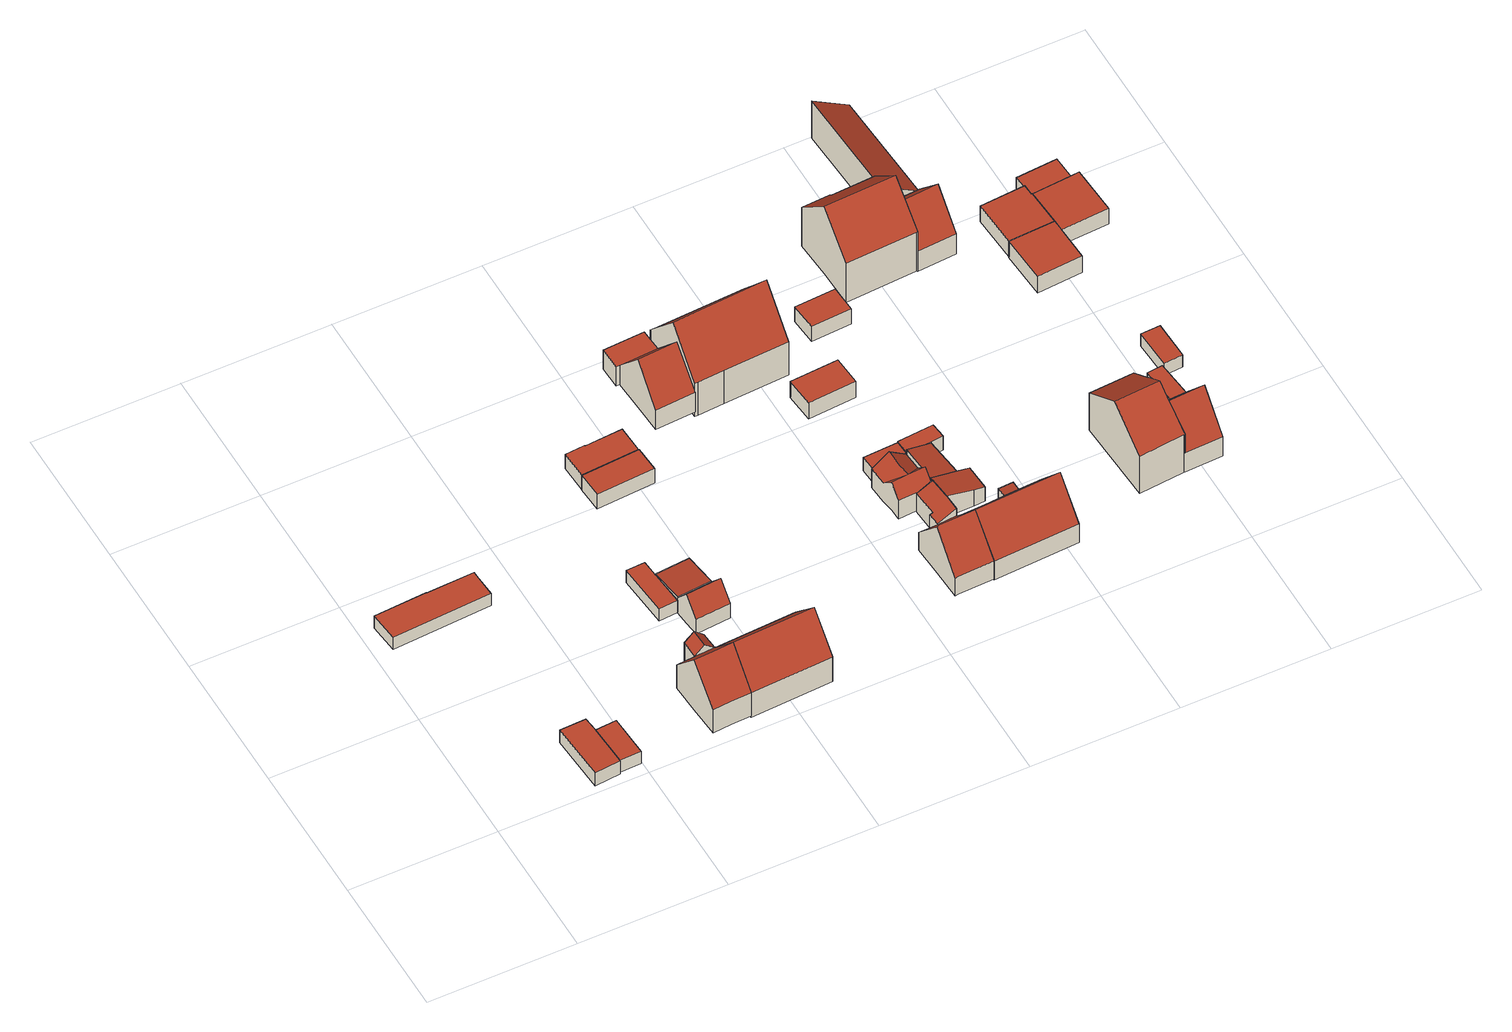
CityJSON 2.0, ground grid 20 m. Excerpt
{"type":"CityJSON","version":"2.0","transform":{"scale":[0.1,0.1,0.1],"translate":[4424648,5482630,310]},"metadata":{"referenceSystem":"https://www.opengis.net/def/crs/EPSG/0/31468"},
"CityObjects":{
"building1":{"type":"Building","attributes":{"StandLK":"2013-10-25","Gemeindeschluessel":"09563000","HoeheGrund":"311.560","HoeheDach":"313.782","NiedrigsteTraufeDesGebaeudes":"313.782","Methode":"1000","function":"1002","roofType":"1000","measuredHeight":2.22},"address":[{"country":"Germany","thoroughfareName":"Zoppoter Straße 54"}],"geometry":[{"type":"Solid","lod":"2","boundaries":[[[[0,1,2,3]],[[4,5,6,7]],[[8,9,10,11]],[[1,8,11,2]],[[9,4,7,10]],[[8,1,0,5,4,9]],[[5,0,3,6]],[[6,3,2,11,10,7]]]],"semantics":{"surfaces":[{"type":"WallSurface"},{"type":"RoofSurface","Flaeche":"27.848","Dachneigung":"90.000","Dachorientierung":"-1.000","Z_MAX":"2.222","Z_MAX_ASL":"313.782","Z_MIN":"2.222","Z_MIN_ASL":"313.782"},{"type":"GroundSurface"}],"values":[[0,0,0,0,0,1,0,2]]}}]},
"building2":{"type":"Building","attributes":{"StandLK":"2013-10-25","Gemeindeschluessel":"09563000","HoeheGrund":"313.630","HoeheDach":"315.705","NiedrigsteTraufeDesGebaeudes":"315.705","Methode":"1000","function":"1002","roofType":"1000","measuredHeight":2.08},"address":[{"country":"Germany","thoroughfareName":"Zoppoter Straße 54"}],"geometry":[{"type":"Solid","lod":"2","boundaries":[[[[12,13,14,15,16,17]],[[18,19,20,21]],[[22,18,21,23]],[[12,17,16,19,18,22,24]],[[12,24,25,13]],[[24,22,23,25]],[[16,15,20,19]],[[23,21,20,15,14,13,25]]]],"semantics":{"surfaces":[{"type":"WallSurface"},{"type":"RoofSurface","Flaeche":"54.698","Dachneigung":"90.000","Dachorientierung":"-1.000","Z_MAX":"2.075","Z_MAX_ASL":"315.705","Z_MIN":"2.075","Z_MIN_ASL":"315.705"},{"type":"GroundSurface"}],"values":[[0,0,0,1,0,0,0,2]]}}]},
"building3":{"type":"Building","attributes":{"StandLK":"2013-10-25","Gemeindeschluessel":"09563000","HoeheGrund":"311.560","HoeheDach":"313.746","NiedrigsteTraufeDesGebaeudes":"313.746","Methode":"1000","function":"1002","roofType":"1000","measuredHeight":2.19},"address":[{"country":"Germany","thoroughfareName":"Zoppoter Straße 52"}],"geometry":[{"type":"Solid","lod":"2","boundaries":[[[[26,27,2,28]],[[26,29,30,27]],[[29,26,28,31]],[[30,29,31,3]],[[27,30,3,2]],[[31,28,2,3]]]],"semantics":{"surfaces":[{"type":"WallSurface"},{"type":"RoofSurface","Flaeche":"16.692","Dachneigung":"90.000","Dachorientierung":"-1.000","Z_MAX":"2.186","Z_MAX_ASL":"313.746","Z_MIN":"2.186","Z_MIN_ASL":"313.746"},{"type":"GroundSurface"}],"values":[[0,1,0,0,0,2]]}}]},
"building4":{"type":"Building","attributes":{"StandLK":"2013-10-25","Gemeindeschluessel":"09563000","HoeheGrund":"310.750","HoeheDach":"319.570","NiedrigsteTraufeDesGebaeudes":"314.710","Methode":"1000","function":"1001","roofType":"3100","measuredHeight":8.82,"storeysAboveGround":1},"address":[{"country":"Germany","thoroughfareName":"Zoppoter Straße 52"}],"geometry":[{"type":"Solid","lod":"2","boundaries":[[[[32,33,34,35,36,37]],[[38,39,40,41,42,43,44,45,46,47]],[[48,49,50,51,52,53]],[[51,50,39,38,47,52]],[[41,54,42]],[[44,55,37,36,56]],[[42,54,33,32,57]],[[49,58,59,40,39,50]],[[42,57,44,43]],[[45,44,56,60,61,46]],[[53,52,47,46,61,62]],[[41,40,59,63,34,33,54]],[[44,57,32,37,55]],[[53,62,61,60,56,36,35,34,63,59,58,49,48]]]],"semantics":{"surfaces":[{"type":"WallSurface"},{"type":"RoofSurface","Flaeche":"33.534","Dachneigung":"41.067","Dachorientierung":"356.959","Z_MAX":"8.820","Z_MAX_ASL":"319.570","Z_MIN":"4.003","Z_MIN_ASL":"314.753"},{"type":"RoofSurface","Flaeche":"33.314","Dachneigung":"41.068","Dachorientierung":"176.959","Z_MAX":"8.820","Z_MAX_ASL":"319.570","Z_MIN":"4.060","Z_MIN_ASL":"314.810"},{"type":"RoofSurface","Flaeche":"4.822","Dachneigung":"45.422","Dachorientierung":"86.919","Z_MAX":"5.297","Z_MAX_ASL":"316.047","Z_MIN":"3.960","Z_MIN_ASL":"314.710"},{"type":"RoofSurface","Flaeche":"4.809","Dachneigung":"45.421","Dachorientierung":"266.920","Z_MAX":"5.297","Z_MAX_ASL":"316.047","Z_MIN":"3.971","Z_MIN_ASL":"314.721"},{"type":"GroundSurface"}],"values":[[0,1,0,2,0,0,3,0,0,0,0,0,4,5]]}}]},
"building5":{"type":"Building","attributes":{"StandLK":"2013-10-25","Gemeindeschluessel":"09563000","HoeheGrund":"312.790","HoeheDach":"314.873","NiedrigsteTraufeDesGebaeudes":"314.873","Methode":"1000","function":"1002","roofType":"1000","measuredHeight":2.08},"address":[{"country":"Germany","thoroughfareName":"Zoppoter Straße 52"}],"geometry":[{"type":"Solid","lod":"2","boundaries":[[[[64,65,66,67]],[[68,64,67,69]],[[69,67,66,70,71]],[[71,70,72,73]],[[68,69,71,73]],[[66,65,72,70]],[[72,65,64,68,73]]]],"semantics":{"surfaces":[{"type":"WallSurface"},{"type":"RoofSurface","Flaeche":"18.236","Dachneigung":"90.000","Dachorientierung":"-1.000","Z_MAX":"2.083","Z_MAX_ASL":"314.873","Z_MIN":"2.083","Z_MIN_ASL":"314.873"},{"type":"GroundSurface"}],"values":[[0,0,1,0,0,0,2]]}}]},
"building6":{"type":"Building","attributes":{"StandLK":"2013-10-25","Gemeindeschluessel":"09563000","HoeheGrund":"312.670","HoeheDach":"317.752","NiedrigsteTraufeDesGebaeudes":"315.260","Methode":"1000","function":"1002","roofType":"3100","measuredHeight":5.08},"address":[{"country":"Germany","thoroughfareName":"Zoppoter Straße 50"}],"geometry":[{"type":"Solid","lod":"2","boundaries":[[[[74,75,76,77,78,79]],[[80,81,76,75]],[[82,83,84,85,81,80]],[[80,75,74,82]],[[81,85,77,76]],[[77,85,84,78]],[[79,78,84,83,82,74]]]],"semantics":{"surfaces":[{"type":"WallSurface"},{"type":"RoofSurface","Flaeche":"15.186","Dachneigung":"39.238","Dachorientierung":"175.156","Z_MAX":"5.082","Z_MAX_ASL":"317.752","Z_MIN":"2.593","Z_MIN_ASL":"315.263"},{"type":"RoofSurface","Flaeche":"15.105","Dachneigung":"39.239","Dachorientierung":"355.156","Z_MAX":"5.082","Z_MAX_ASL":"317.752","Z_MIN":"2.590","Z_MIN_ASL":"315.260"},{"type":"GroundSurface"}],"values":[[0,1,0,0,2,0,3]]}}]},
"building7":{"type":"Building","attributes":{"StandLK":"2013-10-25","Gemeindeschluessel":"09563000","HoeheGrund":"310.460","HoeheDach":"319.623","NiedrigsteTraufeDesGebaeudes":"314.803","Methode":"1000","function":"1001","roofType":"3100","measuredHeight":9.16,"storeysAboveGround":1},"address":[{"country":"Germany","thoroughfareName":"Zoppoter Straße 50"}],"geometry":[{"type":"Solid","lod":"2","boundaries":[[[[40,86,87,88]],[[89,90,39,50]],[[90,86,40,39]],[[91,92,87,86,90,89]],[[93,50,39,40,88,94]],[[89,50,93,91]],[[94,88,87,92,91,93]]]],"semantics":{"surfaces":[{"type":"WallSurface"},{"type":"RoofSurface","Flaeche":"70.109","Dachneigung":"40.738","Dachorientierung":"176.941","Z_MAX":"9.163","Z_MAX_ASL":"319.623","Z_MIN":"4.354","Z_MIN_ASL":"314.814"},{"type":"RoofSurface","Flaeche":"70.017","Dachneigung":"40.738","Dachorientierung":"356.941","Z_MAX":"9.163","Z_MAX_ASL":"319.623","Z_MIN":"4.343","Z_MIN_ASL":"314.803"},{"type":"GroundSurface"}],"values":[[0,1,2,0,0,0,3]]}}]},
"building8":{"type":"Building","attributes":{"StandLK":"2013-10-25","Gemeindeschluessel":"09563000","HoeheGrund":"312.720","HoeheDach":"315.456","NiedrigsteTraufeDesGebaeudes":"315.036","Methode":"1000","function":"1002","roofType":"1000","measuredHeight":2.74},"address":[{"country":"Germany","thoroughfareName":"Zoppoter Straße 50"}],"geometry":[{"type":"Solid","lod":"2","boundaries":[[[[95,96,97,98]],[[99,95,98,78]],[[96,100,84,97]],[[100,99,78,84]],[[100,96,95,99]],[[97,84,78,98]]]],"semantics":{"surfaces":[{"type":"WallSurface"},{"type":"RoofSurface","Flaeche":"22.346","Dachneigung":"84.967","Dachorientierung":"355.104","Z_MAX":"2.736","Z_MAX_ASL":"315.456","Z_MIN":"2.316","Z_MIN_ASL":"315.036"},{"type":"GroundSurface"}],"values":[[0,0,0,0,1,2]]}}]},
"building9":{"type":"Building","attributes":{"StandLK":"2013-10-25","Gemeindeschluessel":"09563000","HoeheGrund":"313.380","HoeheDach":"315.911","NiedrigsteTraufeDesGebaeudes":"315.911","Methode":"1000","function":"1002","roofType":"1000","measuredHeight":2.53},"address":[{"country":"Germany","thoroughfareName":"Zoppoter Straße 50"}],"geometry":[{"type":"Solid","lod":"2","boundaries":[[[[101,102,103,104]],[[105,106,107,108]],[[102,109,110,103]],[[106,101,104,107]],[[101,106,105,109,102]],[[109,105,108,110]],[[108,107,104,103,110]]]],"semantics":{"surfaces":[{"type":"WallSurface"},{"type":"RoofSurface","Flaeche":"27.701","Dachneigung":"90.000","Dachorientierung":"-1.000","Z_MAX":"2.531","Z_MAX_ASL":"315.911","Z_MIN":"2.531","Z_MIN_ASL":"315.911"},{"type":"GroundSurface"}],"values":[[0,0,0,0,1,0,2]]}}]},
"building10":{"type":"Building","attributes":{"StandLK":"2013-10-25","Gemeindeschluessel":"09563000","HoeheGrund":"313.470","HoeheDach":"315.972","NiedrigsteTraufeDesGebaeudes":"315.972","Methode":"1000","function":"1002","roofType":"1000","measuredHeight":2.5},"address":[{"country":"Germany","thoroughfareName":"Zoppoter Straße 48"}],"geometry":[{"type":"Solid","lod":"2","boundaries":[[[[111,112,113,114]],[[115,116,117,118]],[[112,111,116,115,119,120]],[[119,115,118,121]],[[120,119,121,122]],[[112,120,122,113]],[[116,111,114,117]],[[118,117,114,113,122,121]]]],"semantics":{"surfaces":[{"type":"WallSurface"},{"type":"RoofSurface","Flaeche":"29.060","Dachneigung":"90.000","Dachorientierung":"-1.000","Z_MAX":"2.502","Z_MAX_ASL":"315.972","Z_MIN":"2.502","Z_MIN_ASL":"315.972"},{"type":"GroundSurface"}],"values":[[0,0,1,0,0,0,0,2]]}}]},
"building11":{"type":"Building","attributes":{"StandLK":"2013-10-25","Gemeindeschluessel":"09563000","HoeheGrund":"313.540","HoeheDach":"321.908","NiedrigsteTraufeDesGebaeudes":"316.840","Methode":"2000","function":"1001","roofType":"3100","measuredHeight":8.37},"address":[{"country":"Germany","thoroughfareName":"Zoppoter Straße 48"}],"geometry":[{"type":"Solid","lod":"2","boundaries":[[[[123,124,125,126]],[[127,128,129,130]],[[131,132,133,134]],[[135,123,126,136]],[[131,137,127,130,132]],[[129,128,124,123,135,138]],[[133,132,130,129,139,140]],[[129,138,141,139]],[[138,135,136,141]],[[137,131,134,142]],[[142,143,144,125,124,128,127,137]],[[140,139,141,136,126,125,144,143,142,134,133]]]],"semantics":{"surfaces":[{"type":"WallSurface"},{"type":"RoofSurface","Flaeche":"34.860","Dachneigung":"39.466","Dachorientierung":"357.181","Z_MAX":"8.368","Z_MAX_ASL":"321.908","Z_MIN":"3.300","Z_MIN_ASL":"316.840"},{"type":"RoofSurface","Flaeche":"35.064","Dachneigung":"39.463","Dachorientierung":"177.158","Z_MAX":"8.368","Z_MAX_ASL":"321.908","Z_MIN":"3.344","Z_MIN_ASL":"316.884"},{"type":"RoofSurface","Flaeche":"17.789","Dachneigung":"90.000","Dachorientierung":"-1.000","Z_MAX":"3.300","Z_MAX_ASL":"316.840","Z_MIN":"3.300","Z_MIN_ASL":"316.840"},{"type":"GroundSurface"}],"values":[[0,1,0,0,2,3,0,0,0,0,0,4]]}}]},
"building12":{"type":"Building","attributes":{"StandLK":"2013-10-25","Gemeindeschluessel":"09563000","HoeheGrund":"312.650","HoeheDach":"324.486","NiedrigsteTraufeDesGebaeudes":"318.384","Methode":"1000","function":"1001","roofType":"3100","measuredHeight":11.84},"address":[{"country":"Germany","thoroughfareName":"Zoppoter Straße 46"}],"geometry":[{"type":"Solid","lod":"2","boundaries":[[[[145,146,147,148,149,150,151,152]],[[153,154,155,156]],[[152,157,158,145]],[[153,157,152,151,159,154]],[[160,161,162,163]],[[155,154,159,160,163,164]],[[149,148,165,166]],[[151,150,149,166,161,160,159]],[[161,166,165,162]],[[157,153,156,158]],[[156,155,164,163,162,165,148,147,146,145,158]]]],"semantics":{"surfaces":[{"type":"WallSurface"},{"type":"RoofSurface","Flaeche":"100.595","Dachneigung":"39.179","Dachorientierung":"176.813","Z_MAX":"11.836","Z_MAX_ASL":"324.486","Z_MIN":"5.734","Z_MIN_ASL":"318.384"},{"type":"RoofSurface","Flaeche":"101.306","Dachneigung":"39.178","Dachorientierung":"356.813","Z_MAX":"11.836","Z_MAX_ASL":"324.486","Z_MIN":"5.746","Z_MIN_ASL":"318.396"},{"type":"GroundSurface"}],"values":[[0,0,0,1,0,0,0,2,0,0,3]]}}]},
"building13":{"type":"Building","attributes":{"StandLK":"2013-10-25","Gemeindeschluessel":"09563000","HoeheGrund":"311.260","HoeheDach":"319.420","NiedrigsteTraufeDesGebaeudes":"314.290","Methode":"2000","function":"1001","roofType":"3100","measuredHeight":8.16},"address":[{"country":"Germany","thoroughfareName":"Zoppoter Straße 44"}],"geometry":[{"type":"Solid","lod":"2","boundaries":[[[[167,168,169,170,171,172,173,174,175]],[[176,177,168,167,175,178]],[[179,172,171,180,181,182,183]],[[181,184,185,182]],[[186,187,188]],[[189,190,191,192,193,194,188,187,195,196]],[[197,187,198,199,200,201]],[[202,203,177,176,178,204]],[[170,169,205,206,207,208,209]],[[210,211,192,191]],[[190,189,212,213]],[[199,214,215,216,217,200]],[[209,180,171,170]],[[214,218,219,215]],[[207,220,221,194,193,192,211,208]],[[222,223,224,212,189,196,195,197,201,200,217,225]],[[187,197,195]],[[187,186,226,218,214,199,198]],[[204,178,175,174,227,228]],[[209,208,211,210,184,181,180]],[[221,229,230,231,219,218,226,186,188,194]],[[203,232,205,169,168,177]],[[185,184,210,191,190,213,233]],[[173,172,179,234,227,174]],[[204,228,227,234,179,183,182,185,233,213,212,224,223,222,225,217,216,215,219,231,230,229,221,220,207,206,205,232,203,202]]]],"semantics":{"surfaces":[{"type":"RoofSurface","Flaeche":"34.574","Dachneigung":"39.726","Dachorientierung":"357.056","Z_MAX":"8.160","Z_MAX_ASL":"319.420","Z_MIN":"3.030","Z_MIN_ASL":"314.290"},{"type":"RoofSurface","Flaeche":"34.653","Dachneigung":"39.727","Dachorientierung":"177.056","Z_MAX":"8.160","Z_MAX_ASL":"319.420","Z_MIN":"3.090","Z_MIN_ASL":"314.350"},{"type":"WallSurface"},{"type":"RoofSurface","Flaeche":"2.789","Dachneigung":"44.548","Dachorientierung":"357.055","Z_MAX":"4.920","Z_MAX_ASL":"316.180","Z_MIN":"3.247","Z_MIN_ASL":"314.507"},{"type":"RoofSurface","Flaeche":"11.175","Dachneigung":"44.548","Dachorientierung":"177.055","Z_MAX":"4.920","Z_MAX_ASL":"316.180","Z_MIN":"3.180","Z_MIN_ASL":"314.440"},{"type":"RoofSurface","Flaeche":"9.856","Dachneigung":"54.757","Dachorientierung":"266.406","Z_MAX":"4.920","Z_MAX_ASL":"316.180","Z_MIN":"3.261","Z_MIN_ASL":"314.521"},{"type":"RoofSurface","Flaeche":"2.603","Dachneigung":"44.548","Dachorientierung":"357.057","Z_MAX":"4.920","Z_MAX_ASL":"316.180","Z_MIN":"3.292","Z_MIN_ASL":"314.552"},{"type":"RoofSurface","Flaeche":"9.992","Dachneigung":"54.757","Dachorientierung":"86.407","Z_MAX":"4.920","Z_MAX_ASL":"316.180","Z_MIN":"3.247","Z_MIN_ASL":"314.507"},{"type":"RoofSurface","Flaeche":"13.732","Dachneigung":"67.876","Dachorientierung":"266.407","Z_MAX":"4.229","Z_MAX_ASL":"315.490","Z_MIN":"3.143","Z_MIN_ASL":"314.403"},{"type":"GroundSurface"}],"values":[[0,1,2,2,3,4,5,2,2,2,2,2,2,2,2,2,6,7,2,8,2,2,2,2,9]]}}]},
"building14":{"type":"Building","attributes":{"StandLK":"2013-10-25","Gemeindeschluessel":"09563000","HoeheGrund":"312.440","HoeheDach":"314.715","NiedrigsteTraufeDesGebaeudes":"314.715","Methode":"3100","function":"1002","roofType":"1000","measuredHeight":2.27},"address":[{"country":"Germany","thoroughfareName":"Zoppoter Straße 44"}],"geometry":[{"type":"Solid","lod":"2","boundaries":[[[[235,236,237,238]],[[239,240,241,242]],[[238,237,240,239]],[[235,238,239,242]],[[242,241,236,235]],[[237,236,241,240]]]],"semantics":{"surfaces":[{"type":"WallSurface"},{"type":"RoofSurface","Flaeche":"8.894","Dachneigung":"90.000","Dachorientierung":"-1.000","Z_MAX":"2.275","Z_MAX_ASL":"314.715","Z_MIN":"2.275","Z_MIN_ASL":"314.715"},{"type":"GroundSurface"}],"values":[[0,0,0,1,0,2]]}}]},
"building15":{"type":"Building","attributes":{"StandLK":"2013-10-25","Gemeindeschluessel":"09563000","HoeheGrund":"313.170","HoeheDach":"316.017","NiedrigsteTraufeDesGebaeudes":"316.017","Methode":"1000","function":"1002","roofType":"1000","measuredHeight":2.85},"address":[{"country":"Germany","thoroughfareName":"Zoppoter Straße 44"}],"geometry":[{"type":"Solid","lod":"2","boundaries":[[[[243,244,245,246]],[[245,244,247,248]],[[244,243,249,247]],[[246,245,248,250]],[[243,246,250,249]],[[247,249,250,248]]]],"semantics":{"surfaces":[{"type":"RoofSurface","Flaeche":"26.148","Dachneigung":"90.000","Dachorientierung":"-1.000","Z_MAX":"2.847","Z_MAX_ASL":"316.017","Z_MIN":"2.847","Z_MIN_ASL":"316.017"},{"type":"WallSurface"},{"type":"GroundSurface"}],"values":[[0,1,1,1,1,2]]}}]},
"building16":{"type":"Building","attributes":{"StandLK":"2013-10-25","Gemeindeschluessel":"09563000","HoeheGrund":"311.810","HoeheDach":"315.537","NiedrigsteTraufeDesGebaeudes":"314.213","Methode":"1000","function":"1002","roofType":"2100","measuredHeight":3.73},"address":[{"country":"Germany","thoroughfareName":"Zoppoter Straße 42"}],"geometry":[{"type":"Solid","lod":"2","boundaries":[[[[251,252,253,254]],[[208,255,256,257]],[[258,252,251,259,260,255,208]],[[252,258,261,253]],[[259,251,254,262]],[[258,208,257,261]],[[260,259,262,263]],[[255,260,263,256]],[[263,262,254,253,261,257,256]]]],"semantics":{"surfaces":[{"type":"WallSurface"},{"type":"RoofSurface","Flaeche":"19.100","Dachneigung":"75.964","Dachorientierung":"85.928","Z_MAX":"3.727","Z_MAX_ASL":"315.537","Z_MIN":"2.403","Z_MIN_ASL":"314.213"},{"type":"GroundSurface"}],"values":[[0,0,1,0,0,0,0,0,2]]}}]},
"building17":{"type":"Building","attributes":{"StandLK":"2013-10-25","Gemeindeschluessel":"09563000","HoeheGrund":"312.010","HoeheDach":"315.537","NiedrigsteTraufeDesGebaeudes":"314.698","Methode":"1000","function":"1002","roofType":"2100","measuredHeight":3.53},"address":[{"country":"Germany","thoroughfareName":"Zoppoter Straße 42"}],"geometry":[{"type":"Solid","lod":"2","boundaries":[[[[255,260,259,264,265,266]],[[267,255,266,265,268,269]],[[265,264,270,268]],[[264,259,271,270]],[[272,260,255,267]],[[259,260,272,271]],[[267,269,268,270,271,272]]]],"semantics":{"surfaces":[{"type":"RoofSurface","Flaeche":"18.406","Dachneigung":"76.336","Dachorientierung":"84.289","Z_MAX":"3.527","Z_MAX_ASL":"315.537","Z_MIN":"2.688","Z_MIN_ASL":"314.698"},{"type":"WallSurface"},{"type":"GroundSurface"}],"values":[[0,1,1,1,1,1,2]]}}]},
"building18":{"type":"Building","attributes":{"StandLK":"2013-10-25","Gemeindeschluessel":"09563000","HoeheGrund":"311.120","HoeheDach":"319.430","NiedrigsteTraufeDesGebaeudes":"313.895","Methode":"2000","function":"1001","roofType":"3100","measuredHeight":8.31},"address":[{"country":"Germany","thoroughfareName":"Zoppoter Straße 42"}],"geometry":[{"type":"Solid","lod":"2","boundaries":[[[[273,274,275,276,277,278,168]],[[275,274,279,280]],[[281,282,283,284]],[[283,282,168,278,285,286]],[[278,277,287,285]],[[284,288,279,274,273,281]],[[276,289,290,291,292]],[[293,294,295,275,280]],[[290,294,293,291]],[[295,294,290,289]],[[281,273,168,282]],[[277,276,292,287]],[[276,275,295,289]],[[286,285,287,292,291,293,280,279,288,284,283]]]],"semantics":{"surfaces":[{"type":"RoofSurface","Flaeche":"76.592","Dachneigung":"39.301","Dachorientierung":"357.042","Z_MAX":"8.310","Z_MAX_ASL":"319.430","Z_MIN":"3.150","Z_MIN_ASL":"314.270"},{"type":"WallSurface"},{"type":"RoofSurface","Flaeche":"3.134","Dachneigung":"82.378","Dachorientierung":"357.041","Z_MAX":"2.984","Z_MAX_ASL":"314.104","Z_MIN":"2.775","Z_MIN_ASL":"313.895"},{"type":"RoofSurface","Flaeche":"76.502","Dachneigung":"39.301","Dachorientierung":"177.041","Z_MAX":"8.310","Z_MAX_ASL":"319.430","Z_MIN":"3.211","Z_MIN_ASL":"314.331"},{"type":"GroundSurface"}],"values":[[0,1,1,1,1,1,1,1,1,2,3,1,1,4]]}}]},
"building19":{"type":"Building","attributes":{"StandLK":"2013-10-25","Gemeindeschluessel":"09563000","HoeheGrund":"312.440","HoeheDach":"314.940","NiedrigsteTraufeDesGebaeudes":"314.940","Methode":"3100","function":"1002","roofType":"1000","measuredHeight":2.5},"address":[{"country":"Germany","thoroughfareName":"Zoppoter Straße 42"}],"geometry":[{"type":"Solid","lod":"2","boundaries":[[[[296,297,298,299]],[[296,299,300,301,302,303]],[[299,298,241,300]],[[300,241,240,301]],[[301,240,304,302]],[[302,304,305,303]],[[303,305,297,296]],[[240,241,298,297,305,304]]]],"semantics":{"surfaces":[{"type":"WallSurface"},{"type":"RoofSurface","Flaeche":"10.664","Dachneigung":"90.000","Dachorientierung":"-1.000","Z_MAX":"2.500","Z_MAX_ASL":"314.940","Z_MIN":"2.500","Z_MIN_ASL":"314.940"},{"type":"GroundSurface"}],"values":[[0,1,0,0,0,0,0,2]]}}]},
"building20":{"type":"Building","attributes":{"StandLK":"2013-10-25","Gemeindeschluessel":"09563000","HoeheGrund":"313.490","HoeheDach":"316.117","NiedrigsteTraufeDesGebaeudes":"316.117","Methode":"1000","function":"1002","roofType":"1000","measuredHeight":2.63},"address":[{"country":"Germany","thoroughfareName":"Zoppoter Straße 40"}],"geometry":[{"type":"Solid","lod":"2","boundaries":[[[[306,307,308,309]],[[308,307,310,311]],[[306,309,312,313]],[[307,306,313,310]],[[309,308,311,312]],[[310,313,312,311]]]],"semantics":{"surfaces":[{"type":"RoofSurface","Flaeche":"20.129","Dachneigung":"90.000","Dachorientierung":"-1.000","Z_MAX":"2.627","Z_MAX_ASL":"316.117","Z_MIN":"2.627","Z_MIN_ASL":"316.117"},{"type":"WallSurface"},{"type":"GroundSurface"}],"values":[[0,1,1,1,1,2]]}}]},
"building21":{"type":"Building","attributes":{"StandLK":"2013-10-25","Gemeindeschluessel":"09563000","HoeheGrund":"313.030","HoeheDach":"324.751","NiedrigsteTraufeDesGebaeudes":"319.774","Methode":"1000","function":"1001","roofType":"3100","measuredHeight":11.72},"address":[{"country":"Germany","thoroughfareName":"Zoppoter Straße 40"}],"geometry":[{"type":"Solid","lod":"2","boundaries":[[[[314,315,316,317,318,319,320]],[[318,317,321,322]],[[323,324,325,326]],[[317,316,327,321]],[[324,328,329,325]],[[324,323,314,320,328]],[[326,330,331,315,314,323]],[[329,328,320,319,332,333]],[[319,318,322,332]],[[316,315,331,327]],[[329,333,332,322,321,327,331,330,326,325]]]],"semantics":{"surfaces":[{"type":"RoofSurface","Flaeche":"65.528","Dachneigung":"46.282","Dachorientierung":"357.099","Z_MAX":"11.721","Z_MAX_ASL":"324.751","Z_MIN":"6.759","Z_MIN_ASL":"319.789"},{"type":"WallSurface"},{"type":"RoofSurface","Flaeche":"69.797","Dachneigung":"46.282","Dachorientierung":"177.099","Z_MAX":"11.721","Z_MAX_ASL":"324.751","Z_MIN":"6.744","Z_MIN_ASL":"319.774"},{"type":"GroundSurface"}],"values":[[0,1,1,1,1,2,1,1,1,1,3]]}}]},
"building22":{"type":"Building","attributes":{"StandLK":"2013-10-25","Gemeindeschluessel":"09563000","HoeheGrund":"310.920","HoeheDach":"321.470","NiedrigsteTraufeDesGebaeudes":"314.161","Methode":"2000","function":"1001","roofType":"3100","measuredHeight":10.55},"address":[{"country":"Germany","thoroughfareName":"Zoppoter Straße 36"}],"geometry":[{"type":"Solid","lod":"2","boundaries":[[[[334,335,336,337,338,339]],[[340,341,342,334,339,343]],[[344,345,346,347]],[[348,349,346,345,350,351]],[[352,343,339,338,353,354]],[[341,355,356,357,358,335,334,342]],[[340,343,352,359]],[[337,336,360,361]],[[335,358,344,347,362,360,336]],[[351,350,356,355]],[[356,350,345,344,358,357]],[[338,337,361,353]],[[363,348,351,355,341,340,359]],[[359,352,354,353,361,360,362,347,346,349,348,363]]]],"semantics":{"surfaces":[{"type":"RoofSurface","Flaeche":"43.914","Dachneigung":"55.141","Dachorientierung":"356.464","Z_MAX":"10.550","Z_MAX_ASL":"321.470","Z_MIN":"6.514","Z_MIN_ASL":"317.434"},{"type":"RoofSurface","Flaeche":"43.964","Dachneigung":"55.141","Dachorientierung":"176.442","Z_MAX":"10.550","Z_MAX_ASL":"321.470","Z_MIN":"6.514","Z_MIN_ASL":"317.434"},{"type":"WallSurface"},{"type":"RoofSurface","Flaeche":"33.668","Dachneigung":"39.225","Dachorientierung":"176.430","Z_MAX":"8.350","Z_MAX_ASL":"319.270","Z_MIN":"3.241","Z_MIN_ASL":"314.161"},{"type":"RoofSurface","Flaeche":"33.680","Dachneigung":"39.224","Dachorientierung":"356.430","Z_MAX":"8.350","Z_MAX_ASL":"319.270","Z_MIN":"3.245","Z_MIN_ASL":"314.165"},{"type":"GroundSurface"}],"values":[[0,1,2,2,2,2,2,2,2,3,4,2,2,5]]}}]},
"building23":{"type":"Building","attributes":{"StandLK":"2013-10-25","Gemeindeschluessel":"09563000","HoeheGrund":"312.920","HoeheDach":"321.229","NiedrigsteTraufeDesGebaeudes":"316.429","Methode":"1000","function":"1001","roofType":"3100","measuredHeight":8.31},"address":[{"country":"Germany","thoroughfareName":"Zoppoter Straße 38"}],"geometry":[{"type":"Solid","lod":"2","boundaries":[[[[364,365,366,367,368,369]],[[369,370,371,364]],[[372,373,374,375]],[[369,368,376,370]],[[371,370,376,372,375,377]],[[368,367,373,372,376]],[[373,367,366,374]],[[377,375,374,366,365,364,371]]]],"semantics":{"surfaces":[{"type":"WallSurface"},{"type":"RoofSurface","Flaeche":"33.453","Dachneigung":"40.842","Dachorientierung":"176.633","Z_MAX":"8.309","Z_MAX_ASL":"321.229","Z_MIN":"3.515","Z_MIN_ASL":"316.435"},{"type":"RoofSurface","Flaeche":"33.451","Dachneigung":"40.841","Dachorientierung":"356.633","Z_MAX":"8.309","Z_MAX_ASL":"321.229","Z_MIN":"3.509","Z_MIN_ASL":"316.429"},{"type":"GroundSurface"}],"values":[[0,0,0,1,0,2,0,3]]}}]},
"building24":{"type":"Building","attributes":{"StandLK":"2013-10-25","Gemeindeschluessel":"09563000","HoeheGrund":"313.240","HoeheDach":"319.675","NiedrigsteTraufeDesGebaeudes":"316.135","Methode":"1000","function":"1001","roofType":"2100","measuredHeight":6.43},"address":[{"country":"Germany","thoroughfareName":"Zoppoter Straße 38"}],"geometry":[{"type":"Solid","lod":"2","boundaries":[[[[378,379,380,381,382]],[[380,379,383,384]],[[382,381,385,386]],[[381,380,384,385]],[[379,378,387,383]],[[378,382,386,387]],[[384,383,387,386,385]]]],"semantics":{"surfaces":[{"type":"RoofSurface","Flaeche":"99.177","Dachneigung":"55.324","Dachorientierung":"86.876","Z_MAX":"6.435","Z_MAX_ASL":"319.675","Z_MIN":"2.895","Z_MIN_ASL":"316.135"},{"type":"WallSurface"},{"type":"GroundSurface"}],"values":[[0,1,1,1,1,1,2]]}}]},
"building25":{"type":"Building","attributes":{"StandLK":"2013-10-25","Gemeindeschluessel":"09563000","HoeheGrund":"310.990","HoeheDach":"314.073","NiedrigsteTraufeDesGebaeudes":"314.073","Methode":"3100","function":"1002","roofType":"1000","measuredHeight":3.08},"address":[{"country":"Germany","thoroughfareName":"Zoppoter Straße 36"}],"geometry":[{"type":"Solid","lod":"2","boundaries":[[[[388,389,390,391]],[[391,392,393,388]],[[388,393,394,389]],[[390,395,392,391]],[[389,394,395,390]],[[394,393,392,395]]]],"semantics":{"surfaces":[{"type":"RoofSurface","Flaeche":"11.042","Dachneigung":"90.000","Dachorientierung":"-1.000","Z_MAX":"3.083","Z_MAX_ASL":"314.073","Z_MIN":"3.083","Z_MIN_ASL":"314.073"},{"type":"WallSurface"},{"type":"GroundSurface"}],"values":[[0,1,1,1,1,2]]}}]},
"building26":{"type":"Building","attributes":{"StandLK":"2013-10-25","Gemeindeschluessel":"09563000","HoeheGrund":"312.720","HoeheDach":"315.559","NiedrigsteTraufeDesGebaeudes":"315.559","Methode":"1000","function":"1002","roofType":"1000","measuredHeight":2.84},"address":[{"country":"Germany","thoroughfareName":"Zoppoter Straße 36"}],"geometry":[{"type":"Solid","lod":"2","boundaries":[[[[396,397,398,399]],[[400,401,402,403]],[[397,396,401,400,404]],[[397,404,405,398]],[[404,400,403,405]],[[401,396,399,402]],[[402,399,398,405,403]]]],"semantics":{"surfaces":[{"type":"WallSurface"},{"type":"RoofSurface","Flaeche":"40.237","Dachneigung":"90.000","Dachorientierung":"-1.000","Z_MAX":"2.839","Z_MAX_ASL":"315.559","Z_MIN":"2.839","Z_MIN_ASL":"315.559"},{"type":"GroundSurface"}],"values":[[0,0,1,0,0,0,2]]}}]},
"building27":{"type":"Building","attributes":{"StandLK":"2013-10-25","Gemeindeschluessel":"09563000","HoeheGrund":"312.000","HoeheDach":"314.099","NiedrigsteTraufeDesGebaeudes":"314.099","Methode":"1000","function":"1002","roofType":"1000","measuredHeight":2.1},"address":[{"country":"Germany","thoroughfareName":"Zoppoter Straße 34"}],"geometry":[{"type":"Solid","lod":"2","boundaries":[[[[406,407,408,409]],[[407,406,410,411]],[[408,407,411,412]],[[406,409,413,410]],[[409,408,412,413]],[[411,410,413,412]]]],"semantics":{"surfaces":[{"type":"RoofSurface","Flaeche":"13.842","Dachneigung":"90.000","Dachorientierung":"-1.000","Z_MAX":"2.099","Z_MAX_ASL":"314.099","Z_MIN":"2.099","Z_MIN_ASL":"314.099"},{"type":"WallSurface"},{"type":"GroundSurface"}],"values":[[0,1,1,1,1,2]]}}]},
"building28":{"type":"Building","attributes":{"StandLK":"2013-10-25","Gemeindeschluessel":"09563000","HoeheGrund":"312.850","HoeheDach":"315.561","NiedrigsteTraufeDesGebaeudes":"315.561","Methode":"1000","function":"1002","roofType":"1000","measuredHeight":2.71},"address":[{"country":"Germany","thoroughfareName":"Zoppoter Straße 38"}],"geometry":[{"type":"Solid","lod":"2","boundaries":[[[[414,415,416,417]],[[418,401,419,420]],[[401,400,421,419]],[[422,418,420,423]],[[400,414,417,421]],[[415,422,423,416]],[[401,418,422,415,414,400]],[[416,423,420,419,421,417]]]],"semantics":{"surfaces":[{"type":"WallSurface"},{"type":"RoofSurface","Flaeche":"40.128","Dachneigung":"90.000","Dachorientierung":"-1.000","Z_MAX":"2.711","Z_MAX_ASL":"315.561","Z_MIN":"2.711","Z_MIN_ASL":"315.561"},{"type":"GroundSurface"}],"values":[[0,0,0,0,0,0,1,2]]}}]},
"building29":{"type":"Building","attributes":{"StandLK":"2013-10-25","Gemeindeschluessel":"09563000","HoeheGrund":"312.800","HoeheDach":"315.539","NiedrigsteTraufeDesGebaeudes":"315.539","Methode":"1000","function":"1002","roofType":"1000","measuredHeight":2.74},"address":[{"country":"Germany","thoroughfareName":"Zoppoter Straße 34"}],"geometry":[{"type":"Solid","lod":"2","boundaries":[[[[424,425,426,427,428,429]],[[429,428,430,431]],[[425,424,432,433]],[[427,426,434,435]],[[428,427,435,430]],[[426,425,433,434]],[[424,429,431,432]],[[435,434,433,432,431,430]]]],"semantics":{"surfaces":[{"type":"RoofSurface","Flaeche":"43.345","Dachneigung":"90.000","Dachorientierung":"-1.000","Z_MAX":"2.739","Z_MAX_ASL":"315.539","Z_MIN":"2.739","Z_MIN_ASL":"315.539"},{"type":"WallSurface"},{"type":"GroundSurface"}],"values":[[0,1,1,1,1,1,1,2]]}}]},
"building30":{"type":"Building","attributes":{"StandLK":"2013-10-25","Gemeindeschluessel":"09563000","HoeheGrund":"312.840","HoeheDach":"315.211","NiedrigsteTraufeDesGebaeudes":"315.211","Methode":"1000","function":"1002","roofType":"1000","measuredHeight":2.37},"address":[{"country":"Germany","thoroughfareName":"Zoppoter Straße 32"}],"geometry":[{"type":"Solid","lod":"2","boundaries":[[[[436,437,438,439]],[[440,441,435,442]],[[437,443,444,438]],[[443,440,442,444]],[[445,436,439,430]],[[441,445,430,435]],[[436,445,441,440,443,437]],[[442,435,430,439,438,444]]]],"semantics":{"surfaces":[{"type":"WallSurface"},{"type":"RoofSurface","Flaeche":"19.115","Dachneigung":"90.000","Dachorientierung":"-1.000","Z_MAX":"2.371","Z_MAX_ASL":"315.211","Z_MIN":"2.371","Z_MIN_ASL":"315.211"},{"type":"GroundSurface"}],"values":[[0,0,0,0,0,0,1,2]]}}]}
},
"vertices":[
[162,63,38],[165,7,38],[165,7,16],[162,63,16],[125,82,38],[160,83,38],[160,83,16],[125,82,16],[165,5,38],[130,2,38],[130,2,16],[165,5,16],
[146,295,57],[146,295,36],[144,328,36],[144,334,36],[144,334,57],[144,328,57],[79,332,57],[79,331,57],[79,331,36],[79,332,36],[8,328,57],[8,328,36],[12,287,57],[12,287,36],
[194,8,37],[165,7,37],[194,8,16],[191,65,37],[162,63,37],[191,65,16],
[328,129,60],[341,130,47],[341,130,8],[328,129,8],[315,129,8],[315,129,47],[317,61,96],[345,63,96],[343,104,48],[343,105,48],[342,105,48],[329,104,48],[316,103,48],[315,103,48],[290,101,48],[292,60,96],[320,20,8],[347,21,8],[347,21,48],[320,20,48],[295,18,48],[295,18,8],[343,105,47],[316,103,47],[316,103,8],[329,104,60],[345,63,8],[343,104,8],[315,103,8],[290,101,8],[292,60,8],[343,105,8],
[334,238,28],[332,261,28],[332,261,49],[334,238,49],[338,190,28],[338,190,49],[307,260,49],[313,188,49],[307,260,28],[313,188,28],
[342,150,27],[342,150,53],[340,170,78],[338,190,53],[338,190,27],[340,170,27],[389,154,53],[387,174,78],[389,154,27],[387,174,27],[385,194,27],[385,194,53],
[453,110,48],[453,110,5],[343,104,5],[458,27,48],[455,68,96],[458,27,5],[455,68,5],[347,21,5],[345,63,5],
[334,238,50],[381,242,50],[381,242,27],[334,238,27],[338,190,55],[385,194,55],
[407,379,59],[328,374,59],[328,374,34],[407,379,34],[404,414,59],[405,414,59],[405,414,34],[404,414,34],[326,409,59],[326,409,34],
[402,451,60],[404,414,60],[404,414,35],[402,451,35],[351,449,60],[351,448,60],[351,448,35],[351,449,35],[324,447,60],[326,409,60],[324,447,35],[326,409,35],
[493,569,68],[494,555,68],[494,555,35],[493,569,35],[498,496,119],[495,538,68],[443,535,68],[445,493,119],[501,455,69],[447,452,69],[447,452,35],[501,455,35],[437,566,68],[437,566,35],[501,456,70],[438,535,68],[443,535,35],[445,493,35],[438,535,35],[501,456,35],[498,496,35],[495,538,35],
[629,463,26],[626,513,26],[625,538,26],[623,562,26],[623,562,84],[625,538,113],[626,513,145],[629,463,84],[505,456,84],[501,456,84],[501,456,26],[505,456,26],[541,458,84],[541,458,26],[498,505,145],[494,555,84],[499,555,84],[499,555,26],[494,555,26],[498,505,26],[547,558,26],[547,558,84],
[647,116,94],[695,118,94],[693,159,44],[693,161,43],[667,159,43],[667,158,44],[644,157,44],[641,157,44],[643,115,94],[650,74,44],[698,76,44],[645,73,44],[667,158,13],[667,159,44],[665,176,44],[665,176,13],[667,159,13],[669,176,46],[669,176,13],[687,247,45],[665,230,62],[688,231,62],[643,212,45],[667,213,45],[667,212,44],[689,214,44],[689,214,45],[689,218,49],[642,228,62],[643,213,46],[640,244,46],[663,247,62],[662,272,62],[638,271,45],[640,245,46],[650,74,13],[698,76,13],[645,73,13],[693,159,13],[693,161,13],[692,184,13],[692,184,55],[693,161,55],[667,212,45],[689,214,55],[643,212,13],[667,213,13],[685,273,45],[685,273,13],[662,272,13],[638,271,13],[685,271,45],[685,271,13],[689,214,13],[689,218,13],[640,244,13],[642,228,13],[643,213,13],[640,245,13],[687,248,45],[641,157,13],[643,115,13],[688,231,13],[687,247,13],[687,248,13],[695,118,13],[667,212,13],[644,157,13],
[637,290,47],[637,290,24],[638,271,24],[638,271,47],[685,273,47],[685,273,24],[684,292,24],[684,292,47],
[680,390,60],[677,430,60],[612,426,60],[615,386,60],[677,430,32],[612,426,32],[680,390,32],[615,386,32],
[742,221,42],[744,186,42],[744,186,18],[742,221,18],[689,218,55],[689,218,18],[692,184,18],[729,185,46],[724,220,47],[690,218,55],[729,185,18],[724,220,18],[690,218,18],
[718,273,47],[685,271,55],[688,230,55],[689,218,20],[685,271,20],[688,230,20],[718,273,20],[724,220,20],[690,218,20],
[811,124,94],[809,165,43],[778,164,43],[758,163,43],[731,161,43],[693,159,43],[809,165,11],[778,164,11],[814,82,43],[698,76,43],[698,76,11],[814,82,11],[693,159,11],[695,118,11],[731,161,11],[811,124,11],[758,163,41],[758,179,39],[758,179,11],[758,163,11],[778,180,11],[778,180,39],[778,164,41],
[735,275,49],[735,275,24],[733,296,24],[733,296,49],[684,292,49],[685,273,49],[685,271,49],[718,273,49],[685,271,24],[718,273,24],
[728,493,61],[726,530,61],[671,527,61],[674,490,61],[726,530,35],[671,527,35],[674,490,35],[728,493,35],
[836,586,148],[834,618,117],[833,633,103],[774,630,103],[774,635,98],[736,633,98],[739,582,148],[774,630,30],[774,635,30],[838,535,98],[837,535,98],[837,535,30],[838,535,30],[833,633,30],[741,530,98],[741,530,30],[836,586,30],[834,618,30],[736,633,30],[739,582,30],
[973,181,115],[972,206,97],[971,206,97],[969,239,74],[908,235,74],[911,177,115],[975,124,75],[977,124,75],[974,165,103],[914,119,74],[1001,208,42],[1023,209,42],[1023,209,9],[1001,208,9],[1028,126,9],[1026,168,9],[1026,168,93],[1028,126,42],[914,119,9],[908,235,9],[911,177,9],[977,124,42],[974,165,93],[973,181,73],[972,206,42],[975,124,9],[971,206,9],[969,239,9],[972,206,9],[977,124,9],
[891,538,29],[889,580,29],[886,621,29],[886,621,64],[889,580,112],[891,538,64],[838,535,64],[838,535,29],[834,618,64],[885,621,64],[885,621,29],[834,618,29],[836,576,112],[836,576,29],
[834,618,97],[885,621,61],[876,780,61],[825,777,97],[833,633,97],[885,621,32],[876,780,32],[825,777,32],[833,633,32],[834,618,32],
[997,258,41],[1001,208,41],[1023,209,41],[1018,260,41],[1018,260,10],[997,258,10],[1001,208,10],[1023,209,10],
[1007,494,56],[1009,445,56],[1009,445,27],[1007,494,27],[944,506,56],[1006,509,56],[1006,509,27],[944,506,27],[948,441,56],[948,441,27],
[1047,264,41],[1045,317,41],[1019,316,41],[1022,262,41],[1047,264,20],[1045,317,20],[1019,316,20],[1022,262,20],
[940,571,56],[1001,575,56],[1001,575,29],[940,571,29],[1003,560,56],[1006,509,29],[1003,560,29],[944,506,29],[1002,560,56],[1002,560,29],
[1007,494,55],[1072,498,55],[1068,565,55],[1058,564,55],[1003,560,55],[1006,509,55],[1003,560,28],[1006,509,28],[1007,494,28],[1072,498,28],[1068,565,28],[1058,564,28],
[1002,560,52],[1001,575,52],[1001,575,28],[1002,560,28],[1056,598,52],[1058,564,52],[1056,598,28],[1000,594,52],[1000,594,28],[1003,560,52]
]}
